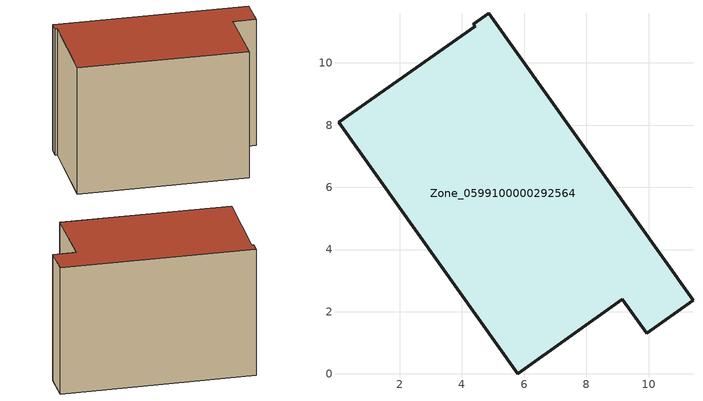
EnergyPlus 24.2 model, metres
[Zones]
Zone_0599100000292564
 floor ground (C_G): 5.79,0 0.03,8.09 4.43,11.18 4.36,11.24 4.86,11.6 11.43,2.37 9.94,1.31 9.16,2.4 z0
 wall outside (C_F): 11.43,2.37 4.86,11.6 4.36,11.24 4.43,11.18 0.03,8.09 5.79,0 9.16,2.4 9.94,1.31 11.43,2.37 z0:7.84
 roof outside (C_R): 0.03,8.09 5.79,0 9.16,2.4 9.94,1.31 11.43,2.37 4.86,11.6 4.36,11.24 4.43,11.18 z7.84
[BUILDING]
Pand.0599100000292564: North Axis=0; Terrain=City; Loads Convergence Tolerance Value=0.04; Temperature Convergence Tolerance Value=0.4; Solar Distribution=FullExterior; Maximum Number of Warmup Days=25; Minimum Number of Warmup Days=1
[Site:Location]
Rotterdam.The.Hague.AP_ZH_NLD Design_Conditions: Latitude=51.96; Longitude=4.45; Time Zone=1; Elevation=-4.5
[SITE:GROUNDTEMPERATURE:BUILDINGSURFACE]
18, 18, 18, 18, 18, 18, 18, 18, 18, 18, 18, 18
[MATERIAL] Thermal Absorptance=0.9; Solar Absorptance=0.7; Visible Absorptance=0.7
Name | Roughness | Thickness | Conductivity | Density | Specific Heat
G.TC.1975-1991 | MediumSmooth | 0.15 | 0.288461 | 540 | 1210
F.TC.1975-1991 | Rough | 0.3 | 0.230769 | 1920 | 840
R.TC.1975-1991 | MediumRough | 0.2 | 0.153846 | 1500 | 1000
[CONSTRUCTION]
C_G: G.TC.1975-1991
C_F: F.TC.1975-1991
C_R: R.TC.1975-1991
[ZONE]
Zone_0599100000292564: Type=1; Multiplier=1; Ceiling Height=Autocalculate; Volume=Autocalculate; Floor Area=autocalculate; Part of Total Floor Area=Yes
[ZONEINFILTRATION:DESIGNFLOWRATE]
Infil_Zone_0599100000292564: Zone or ZoneList or Space or SpaceList=Zone_0599100000292564; Schedule=AlwaysOn; Design Flow Rate Calculation Method=Flow/Area; Flow Rate per Floor Area=0.003; Constant Term Coefficient=1; Temperature Term Coefficient=0; Velocity Term Coefficient=0; Velocity Squared Term Coefficient=0
[HVACTEMPLATE:ZONE:IDEALLOADSAIRSYSTEM]
Zone_0599100000292564: Maximum Heating Supply Air Temperature=50; Minimum Cooling Supply Air Temperature=13; Maximum Heating Supply Air Humidity Ratio=0.0156; Minimum Cooling Supply Air Humidity Ratio=0.0077; Heating Limit=NoLimit; Cooling Limit=NoLimit; Dehumidification Control Type=ConstantSensibleHeatRatio; Cooling Sensible Heat Ratio=0.7; Dehumidification Setpoint=60; Humidification Control Type=None; Humidification Setpoint=30; Outdoor Air Method=None; Outdoor Air Flow Rate per Person=0.00944; Outdoor Air Flow Rate per Zone Floor Area=0; Outdoor Air Flow Rate per Zone=0; Demand Controlled Ventilation Type=None; Outdoor Air Economizer Type=NoEconomizer; Heat Recovery Type=None; Sensible Heat Recovery Effectiveness=0.7; Latent Heat Recovery Effectiveness=0.65
[ZONECONTROL:THERMOSTAT]
ThermostatControl_Zone_0599100000292564: Zone or ZoneList=Zone_0599100000292564; Control Type Schedule=DualSetpointControlType; Control 1=Thermostat_Zone_0599100000292564; Temperature Difference Between Cutout And Setpoint=0
[THERMOSTATSETPOINT:DUALSETPOINT]
Thermostat_Zone_0599100000292564: Heating Setpoint Temperature Schedule=HeatingSetpoint_Zone_0599100000292564; Cooling Setpoint Temperature Schedule=CoolingSetpoint_Zone_0599100000292564
[SCHEDULE:COMPACT]
HeatingSetpoint_Zone_0599100000292564: Through: 12/31, For: AllDays, Until: 24:00, 21
CoolingSetpoint_Zone_0599100000292564: Through: 12/31, For: AllDays, Until: 24:00, 24
DualSetpointControlType: Through: 12/31, For: AllDays, Until: 24:00, 4
AlwaysOn: Through: 12/31, For: AllDays, Until: 24:00, 1
